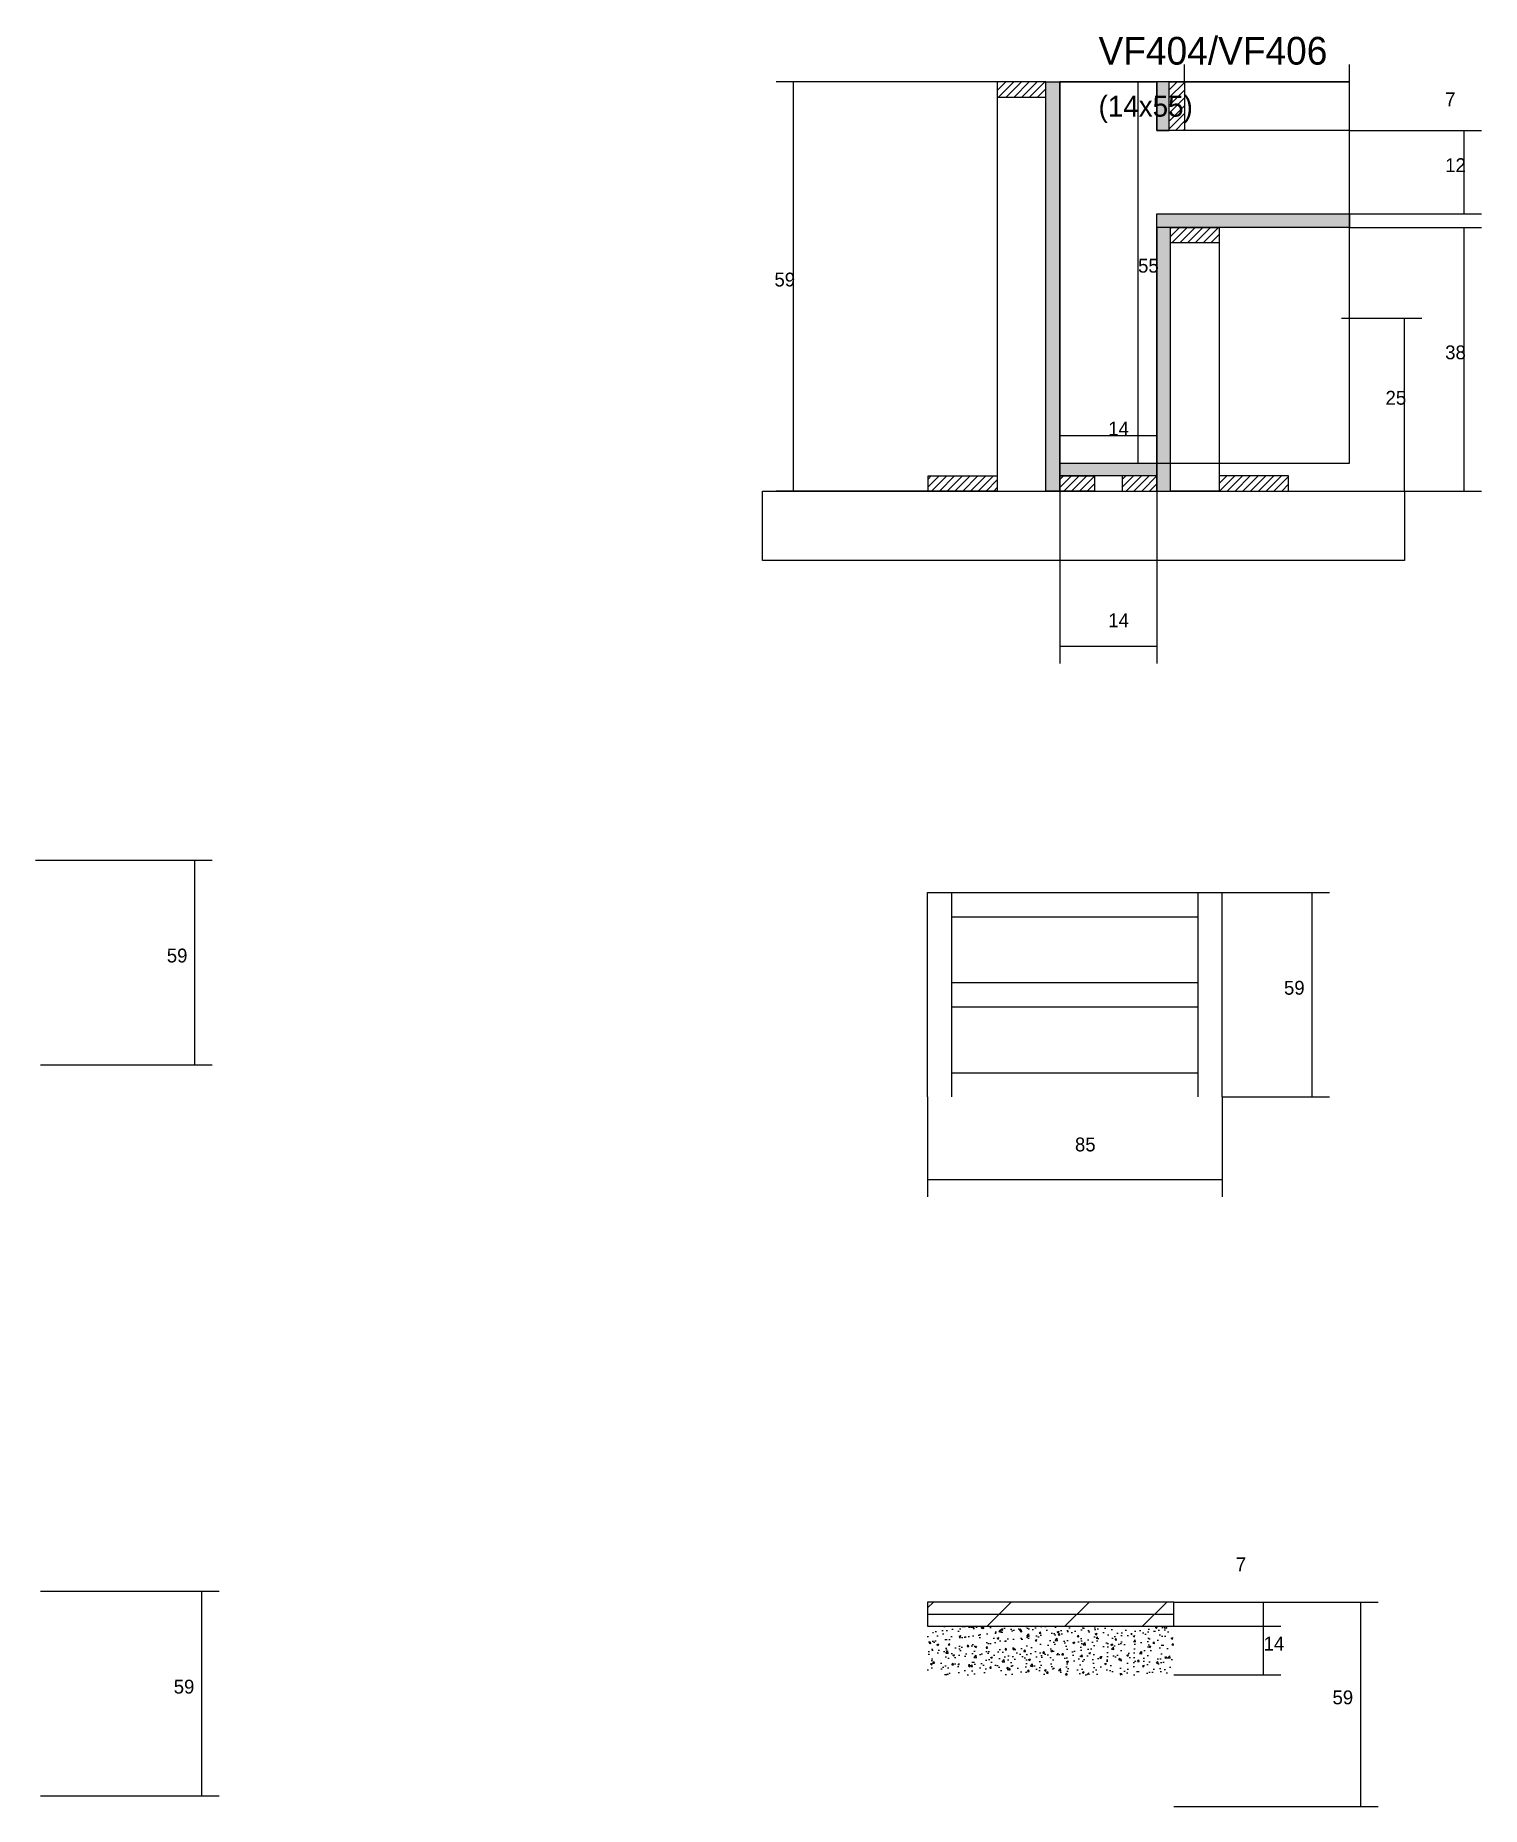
# Model space of a CAD drawing. Header units: metres. Extents: x 5300 to 5717, y 2940 to 3451.
import ezdxf

# ---------------------------------------------------------------- set-up
doc = ezdxf.new("R2010")
doc.units = ezdxf.units.M
for name, color, linetype in [('CONCRETO', 251, 'Continuous'), ('COTA', 241, 'Continuous'), ('Cota Seção (2x)', 4, 'Continuous'), ('Hachura', 253, 'Continuous'), ('Madeira', 126, 'Continuous'), ('Painéis', 200, 'Continuous'), ('REAPROVEITAMENTO', 251, 'Continuous'), ('SARR_2.2x7', 40, 'Continuous'), ('Texto Seção', 7, 'Continuous')]:
    doc.layers.add(name, color=color, linetype=linetype)

msp = doc.modelspace()

# ---------------------------------------------------------------- hatches: boundary and pattern name
at = {"layer": 'COTA'}
h = msp.add_hatch(dxfattribs=at)
h.set_pattern_fill('AR-CONC', scale=0.03)
h.paths.add_polyline_path([(5557.1, 2992.4), (5557.1, 2978.4), (5557.1, 2978.4), (5628.1, 2978.4), (5628.1, 2978.4), (5628.1, 2992.4), (5628.1, 2992.4), (5557.1, 2992.4)])
at = {"layer": 'Hachura'}
h = msp.add_hatch(dxfattribs=at)
h.set_pattern_fill('ANSI31', scale=0.5)
h.paths.add_polyline_path([(5591.2, 3433.5), (5591.2, 3437.9), (5591.2, 3437.9), (5577.2, 3437.9), (5577.2, 3437.9), (5577.2, 3433.5), (5577.2, 3433.5), (5591.2, 3433.5)])
h = msp.add_hatch(color=8, dxfattribs=at)
h.dxf.hatch_style = 1
h.paths.add_polyline_path([(5591.2, 3437.9), (5595.2, 3437.9), (5595.2, 3437.9), (5595.2, 3319.9), (5595.2, 3319.9), (5591.2, 3319.9), (5591.2, 3319.9), (5591.2, 3437.9)])
h = msp.add_hatch(color=8, dxfattribs=at)
h.dxf.hatch_style = 1
h.paths.add_polyline_path([(5626.8, 3437.9), (5623.2, 3437.9), (5623.2, 3437.9), (5623.2, 3423.9), (5623.2, 3423.9), (5626.8, 3423.9), (5626.8, 3423.9), (5626.8, 3437.9)])
h = msp.add_hatch(dxfattribs=at)
h.set_pattern_fill('ANSI31', scale=0.5)
h.paths.add_polyline_path([(5631.2, 3423.9), (5626.8, 3423.9), (5626.8, 3423.9), (5626.8, 3437.9), (5626.8, 3437.9), (5631.2, 3437.9), (5631.2, 3437.9), (5631.2, 3423.9)])
h = msp.add_hatch(color=8, dxfattribs=at)
h.dxf.hatch_style = 1
h.paths.add_polyline_path([(5623.2, 3399.9), (5627.2, 3399.9), (5627.2, 3399.9), (5627.2, 3319.9), (5627.2, 3319.9), (5623.2, 3319.9), (5623.2, 3319.9), (5623.2, 3399.9)])
h = msp.add_hatch(color=8, dxfattribs=at)
h.dxf.hatch_style = 1
h.paths.add_polyline_path([(5623.2, 3395.9), (5623.2, 3399.9), (5623.2, 3399.9), (5678.8, 3399.9), (5678.8, 3399.9), (5678.8, 3395.9), (5678.8, 3395.9), (5623.2, 3395.9)])
h = msp.add_hatch(dxfattribs=at)
h.set_pattern_fill('ANSI31', scale=0.5)
h.paths.add_polyline_path([(5627.2, 3391.5), (5627.2, 3395.9), (5627.2, 3395.9), (5641.2, 3395.9), (5641.2, 3395.9), (5641.2, 3391.5), (5641.2, 3391.5), (5627.2, 3391.5)])
h = msp.add_hatch(color=8, dxfattribs=at)
h.dxf.hatch_style = 1
h.paths.add_polyline_path([(5595.2, 3324.3), (5595.2, 3327.9), (5595.2, 3327.9), (5623.2, 3327.9), (5623.2, 3327.9), (5623.2, 3324.3), (5623.2, 3324.3), (5595.2, 3324.3)])
h = msp.add_hatch(dxfattribs=at)
h.set_pattern_fill('ANSI31', scale=0.5)
h.paths.add_polyline_path([(5557.2, 3319.9), (5557.2, 3324.3), (5557.2, 3324.3), (5577.2, 3324.3), (5577.2, 3324.3), (5577.2, 3319.9), (5577.2, 3319.9), (5557.2, 3319.9)])
h = msp.add_hatch(dxfattribs=at)
h.set_pattern_fill('ANSI31', scale=0.5)
h.paths.add_polyline_path([(5595.2, 3319.9), (5595.2, 3324.3), (5595.2, 3324.3), (5605.2, 3324.3), (5605.2, 3324.3), (5605.2, 3319.9), (5605.2, 3319.9), (5595.2, 3319.9)])
h = msp.add_hatch(dxfattribs=at)
h.set_pattern_fill('ANSI31', scale=0.5)
h.paths.add_polyline_path([(5623.2, 3319.9), (5623.2, 3324.3), (5623.2, 3324.3), (5613.2, 3324.3), (5613.2, 3324.3), (5613.2, 3319.9), (5613.2, 3319.9), (5623.2, 3319.9)])
h = msp.add_hatch(dxfattribs=at)
h.set_pattern_fill('ANSI31', scale=0.5)
h.paths.add_polyline_path([(5661.2, 3319.9), (5661.2, 3324.3), (5661.2, 3324.3), (5641.2, 3324.3), (5641.2, 3324.3), (5641.2, 3319.9), (5641.2, 3319.9), (5661.2, 3319.9)])
at = {"layer": 'REAPROVEITAMENTO'}
h = msp.add_hatch(dxfattribs=at)
h.set_pattern_fill('ANSI31', scale=5)
h.paths.add_polyline_path([(5557.1, 2999.4), (5557.1, 2992.4), (5557.1, 2992.4), (5628.1, 2992.4), (5628.1, 2992.4), (5628.1, 2999.4), (5628.1, 2999.4), (5557.1, 2999.4)])

# ---------------------------------------------------------------- linework, layer by layer
at = {"layer": 'CONCRETO'}
for points in [[(5678.8, 3399.9), (5678.8, 3423.9), (5623.2, 3423.9), (5623.2, 3437.9), (5595.2, 3437.9), (5595.2, 3327.9), (5623.2, 3327.9), (5623.2, 3399.9)], [(5595.2, 3327.9), (5678.8, 3327.9), (5678.8, 3437.9), (5595.2, 3437.9)]]:
    msp.add_lwpolyline(points, close=True, dxfattribs=at)
at = {"layer": 'COTA'}
for p, q in [((5631.2, 3437.9), (5631.2, 3442.9)), ((5678.8, 3423.9), (5678.8, 3442.9)), ((5577.2, 3437.9), (5513.4, 3437.9)), ((5518.4, 3319.9), (5518.4, 3437.9)), ((5631.2, 3437.9), (5678.8, 3437.9)), ((5678.8, 3423.9), (5716.9, 3423.9)), ((5711.9, 3399.9), (5711.9, 3423.9)), ((5678.8, 3399.9), (5716.9, 3399.9)), ((5678.8, 3395.9), (5716.9, 3395.9)), ((5711.9, 3319.9), (5711.9, 3395.9)), ((5676.5, 3369.8), (5699.7, 3369.8)), ((5694.7, 3319.9), (5694.7, 3369.8)), ((5561.6, 3319.9), (5513.4, 3319.9)), ((5595.2, 3319.9), (5595.2, 3270.1)), ((5623.2, 3319.9), (5623.2, 3270.1)), ((5656.8, 3319.9), (5716.9, 3319.9)), ((5686.5, 3319.9), (5699.7, 3319.9)), ((5595.2, 3275.1), (5623.2, 3275.1)), ((5299.7, 3213.4), (5350.7, 3213.4)), ((5345.7, 3154.4), (5345.7, 3213.4)), ((5642.1, 3204.1), (5673, 3204.1)), ((5668, 3145.1), (5668, 3204.1)), ((5301.2, 3154.4), (5350.7, 3154.4)), ((5557.1, 3145.1), (5557.1, 3116.3)), ((5642.1, 3145.1), (5673, 3145.1)), ((5642.1, 3145.1), (5642.1, 3116.3)), ((5557.1, 3121.3), (5642.1, 3121.3)), ((5301.2, 3002.5), (5352.7, 3002.5)), ((5347.7, 2943.5), (5347.7, 3002.5)), ((5628.1, 2999.4), (5659, 2999.4)), ((5628.1, 2999.4), (5687.1, 2999.4)), ((5654, 2992.4), (5654, 2999.4)), ((5682.1, 2940.4), (5682.1, 2999.4)), ((5628.1, 2992.4), (5659, 2992.4)), ((5628.1, 2992.4), (5659, 2992.4)), ((5654, 2978.4), (5654, 2992.4)), ((5628.1, 2978.4), (5659, 2978.4)), ((5301.2, 2943.5), (5352.7, 2943.5)), ((5628.1, 2940.4), (5687.1, 2940.4))]:
    msp.add_line(p, q, dxfattribs=at)
at = {"layer": 'Cota Seção (2x)'}
for p, q in [((5595.2, 3437.9), (5622.8, 3437.9)), ((5617.8, 3327.9), (5617.8, 3437.9)), ((5595.2, 3319.9), (5595.2, 3340.9)), ((5623.2, 3319.9), (5623.2, 3340.9)), ((5595.2, 3335.9), (5623.2, 3335.9)), ((5595.2, 3327.9), (5622.8, 3327.9))]:
    msp.add_line(p, q, dxfattribs=at)
at = {"layer": 'Madeira'}
for points in [[(5591.2, 3433.5), (5591.2, 3437.9), (5577.2, 3437.9), (5577.2, 3433.5)], [(5591.2, 3437.9), (5577.2, 3437.9), (5577.2, 3319.9), (5591.2, 3319.9)], [(5631.2, 3423.9), (5626.8, 3423.9), (5626.8, 3437.9), (5631.2, 3437.9)], [(5627.2, 3391.5), (5627.2, 3395.9), (5641.2, 3395.9), (5641.2, 3391.5)], [(5627.2, 3395.9), (5641.2, 3395.9), (5641.2, 3319.9), (5627.2, 3319.9)], [(5557.2, 3319.9), (5557.2, 3324.3), (5577.2, 3324.3), (5577.2, 3319.9)], [(5595.2, 3319.9), (5595.2, 3324.3), (5605.2, 3324.3), (5605.2, 3319.9)], [(5623.2, 3319.9), (5623.2, 3324.3), (5613.2, 3324.3), (5613.2, 3319.9)], [(5661.2, 3319.9), (5661.2, 3324.3), (5641.2, 3324.3), (5641.2, 3319.9)], [(5694.7, 3299.9), (5509.5, 3299.9), (5509.5, 3319.9), (5694.7, 3319.9)]]:
    msp.add_lwpolyline(points, close=True, dxfattribs=at)
at = {"layer": 'Painéis'}
for p, q in [((5595.2, 3319.9), (5595.2, 3437.9)), ((5623.2, 3399.9), (5678.8, 3399.9)), ((5623.2, 3395.9), (5623.2, 3399.9)), ((5678.8, 3395.9), (5678.8, 3399.9)), ((5623.2, 3319.9), (5623.2, 3395.9)), ((5595.2, 3327.9), (5623.2, 3327.9)), ((5595.2, 3324.3), (5595.2, 3327.9)), ((5623.2, 3324.3), (5623.2, 3327.9)), ((5557.1, 3204.1), (5642.1, 3204.1)), ((5557.1, 3145.1), (5557.1, 3204.1)), ((5642.1, 3145.1), (5642.1, 3204.1))]:
    msp.add_line(p, q, dxfattribs=at)
for points in [[(5591.2, 3437.9), (5595.2, 3437.9), (5595.2, 3319.9), (5591.2, 3319.9)], [(5626.8, 3437.9), (5623.2, 3437.9), (5623.2, 3423.9), (5626.8, 3423.9)], [(5623.2, 3395.9), (5623.2, 3399.9), (5678.8, 3399.9), (5678.8, 3395.9)], [(5627.2, 3395.9), (5623.2, 3395.9), (5623.2, 3319.9), (5627.2, 3319.9)], [(5595.2, 3324.3), (5595.2, 3327.9), (5623.2, 3327.9), (5623.2, 3324.3)], [(5557.1, 2992.4), (5628.1, 2992.4), (5628.1, 2999.4), (5557.1, 2999.4)]]:
    msp.add_lwpolyline(points, close=True, dxfattribs=at)
at = {"layer": 'SARR_2.2x7'}
for p, q in [((5564.1, 3145.1), (5564.1, 3204.1)), ((5635.1, 3145.1), (5635.1, 3204.1)), ((5564.1, 3197.1), (5635.1, 3197.1)), ((5564.1, 3178.1), (5635.1, 3178.1)), ((5564.1, 3171.1), (5635.1, 3171.1)), ((5564.1, 3152.1), (5635.1, 3152.1)), ((5557.1, 2995.9), (5628.1, 2995.9))]:
    msp.add_line(p, q, dxfattribs=at)

# ---------------------------------------------------------------- texts
at = {"layer": 'COTA'}
for s, p in [('7', (5706.4, 3430.9)), ('12', (5706.4, 3411.9)), ('59', (5512.9, 3378.9)), ('38', (5706.4, 3357.9)), ('25', (5689.2, 3344.8)), ('14', (5609.2, 3280.6)), ('59', (5337.6, 3183.9)), ('59', (5659.9, 3174.6)), ('85', (5599.6, 3129.4)), ('7', (5646, 3008.3)), ('14', (5654, 2985.4)), ('59', (5339.6, 2973)), ('59', (5673.9, 2969.9))]:
    msp.add_text(s, height=4, dxfattribs=at).set_placement(p)
at = {"layer": 'Cota Seção (2x)'}
for s, p in [('55', (5617.8, 3382.9)), ('14', (5609.2, 3335.9))]:
    msp.add_text(s, height=4, dxfattribs=at).set_placement(p)
at = {"layer": 'Texto Seção'}
for s, height, p in [('VF404/VF406', 8, (5606.4, 3442.9)), ('(14x55)', 6, (5606.4, 3427.9))]:
    msp.add_text(s, height=height, dxfattribs=at).set_placement(p)

doc.saveas('drawing.dxf')
